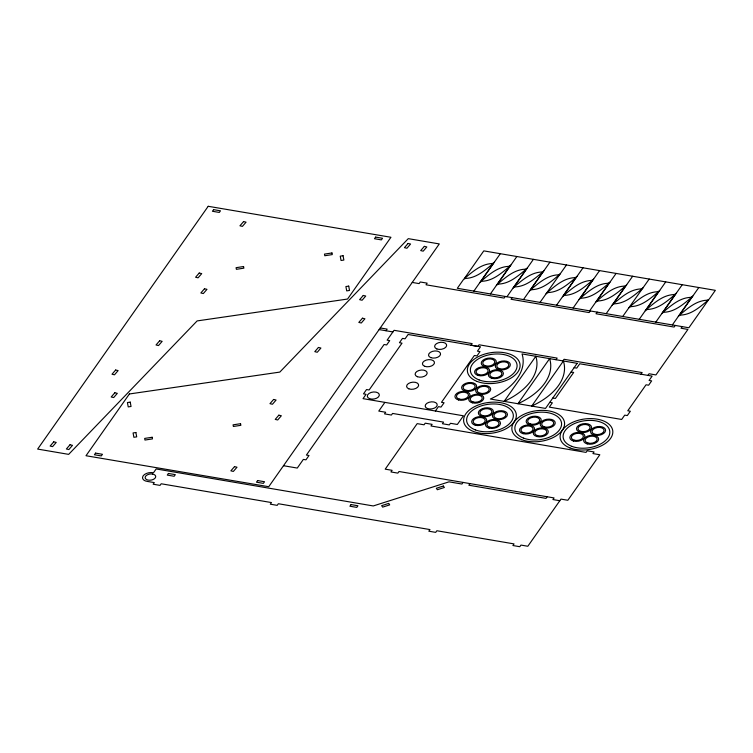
<?xml version="1.0" encoding="UTF-8"?>
<svg xmlns="http://www.w3.org/2000/svg" width="753" height="753" viewBox="0 0 753 753"><rect width="100%" height="100%" fill="white"/><g stroke="black" fill="none" stroke-linecap="round" stroke-linejoin="round"><path stroke-width="1.13" d="M386.016 330.755L387.155 329.127L380.265 327.96M384.868 402.413L378.778 411.082L385.668 412.258L384.529 413.877L391.419 415.054L392.558 413.425L443.564 422.122L442.416 423.741L449.306 424.918L450.454 423.29L457.344 424.466L463.434 415.797L363.04 398.648L366.08 394.308L363.501 393.866L366.542 389.536L369.13 389.979L402.017 343.152L399.438 342.709L402.479 338.379L405.067 338.812L408.107 334.483L480.48 346.813L477.43 351.152L480.019 351.585L476.969 355.924L474.39 355.482L441.493 402.309L444.082 402.751L441.032 407.081L438.444 406.639L435.403 410.978M473.853 291.11L493.347 263.371C485.299 269.969 476.884 277.838 465.891 278.431A3.228 1.883 -7.8 0 0 463.302 279.777L457.316 288.295L688.882 327.762L708.375 300.014C700.318 306.612 691.913 314.481 680.919 315.074A3.228 1.883 -7.8 0 0 678.331 316.42M500.321 253.695L480.828 281.443C488.885 274.845 497.291 266.976 508.284 266.383A3.228 1.883 -7.8 0 0 510.882 265.037M490.401 293.934L509.885 266.186C501.837 272.784 493.422 280.662 482.428 281.245A3.228 1.883 -7.8 0 0 479.84 282.591M516.859 256.519L497.375 284.267C505.423 277.659 513.838 269.79 524.832 269.207A3.228 1.883 -7.8 0 0 527.42 267.852M505.272 296.466L504.134 298.094L426.029 284.785L427.167 283.156L420.278 281.98L419.129 283.608L412.239 282.431M506.938 296.748L526.432 269.009C518.375 275.607 509.96 283.476 498.966 284.069A3.228 1.883 -7.8 0 0 496.378 285.415M533.406 259.333L513.913 287.081C521.961 280.483 530.376 272.614 541.369 272.021A3.228 1.883 -7.8 0 0 543.958 270.675M512.162 297.642L511.023 299.27L589.138 312.58L590.277 310.951M523.476 299.572L542.969 271.824C534.922 278.422 526.507 286.291 515.513 286.884A3.228 1.883 -7.8 0 0 512.925 288.23M549.944 262.157L530.451 289.905C538.508 283.297 546.913 275.429 557.907 274.845A3.228 1.883 -7.8 0 0 560.496 273.49M540.014 302.386L566.482 264.971M556.561 305.21L576.054 277.462C567.997 284.06 559.583 291.929 548.589 292.522A3.228 1.883 -7.8 0 0 546 293.868M583.029 267.795L563.536 295.534C571.583 288.936 579.998 281.067 590.992 280.474A3.228 1.883 -7.8 0 0 593.58 279.128M573.099 308.024L592.592 280.276C584.535 286.884 576.13 294.752 565.136 295.336A3.228 1.883 -7.8 0 0 562.547 296.691M599.567 270.609L580.074 298.357C588.131 291.759 596.536 283.881 607.53 283.297A3.228 1.883 -7.8 0 0 610.118 281.951M463.086 482.428L461.947 484.047L449.014 481.845L373.253 505.95L156.163 468.95L153.49 472.762A7.596 4.424 -7.8 0 0 143.155 475.849A7.596 4.424 -7.8 0 0 147.4 481.431L154.29 482.588L153.151 484.217L160.041 485.393L161.18 483.765L271.457 502.562L270.308 504.181L277.208 505.357L278.346 503.729L429.963 529.575L428.824 531.194L435.714 532.371L436.862 530.743L514.045 543.901L512.906 545.53L519.796 546.706L520.944 545.078L527.834 546.254L560.957 499.107L567.847 500.274L599.821 454.756L592.931 453.579L594.07 451.951L587.18 450.783L586.041 452.402L430.97 425.982L432.118 424.353L425.219 423.177L424.08 424.805L417.19 423.628L385.207 469.157L392.106 470.324L390.958 471.952L397.848 473.129L398.996 471.5L554.057 497.931L552.918 499.55L559.808 500.726M589.637 310.848L609.13 283.1C601.082 289.698 592.667 297.567 581.674 298.16A3.228 1.883 -7.8 0 0 579.085 299.506M616.105 273.433L596.611 301.172C604.668 294.574 613.083 286.705 624.077 286.112A3.228 1.883 -7.8 0 0 626.665 284.766M556.015 359.727L557.154 358.099L479.049 344.789L477.901 346.418L471.011 345.241L472.159 343.613L394.045 330.303L387.117 340.168L389.706 340.61L386.656 344.949L384.077 344.507L306.415 455.057L308.994 455.499L305.953 459.838L303.365 459.396L297.275 468.065L283.495 465.712M469.976 483.595L468.837 485.224L546.029 498.382L547.167 496.754M562.905 360.903L564.044 359.275L642.158 372.584L641.01 374.213M597.167 312.128L596.028 313.756L674.133 327.066L675.272 325.437M606.184 313.662L625.668 285.914C617.62 292.522 609.205 300.391 598.211 300.974A3.228 1.883 -7.8 0 0 595.623 302.329M632.652 276.247L613.158 303.996C621.206 297.397 629.621 289.519 640.615 288.936A3.228 1.883 -7.8 0 0 643.203 287.59M622.722 316.486L649.19 279.071M639.259 319.3L658.753 291.552C650.705 298.16 642.29 306.029 631.296 306.612A3.228 1.883 -7.8 0 0 628.708 307.968M665.727 281.886L646.234 309.634C654.291 303.035 662.696 295.157 673.69 294.574A3.228 1.883 -7.8 0 0 676.288 293.228M655.797 322.124L675.29 294.376C667.243 300.974 658.828 308.843 647.834 309.436A3.228 1.883 -7.8 0 0 645.246 310.782M682.265 284.7L662.781 312.448C670.829 305.85 679.244 297.981 690.237 297.388A3.228 1.883 -7.8 0 0 692.826 296.042M672.344 324.938L691.838 297.19C683.78 303.798 675.366 311.667 664.372 312.25A3.228 1.883 -7.8 0 0 661.783 313.606M698.812 287.524L679.319 315.272C687.367 308.674 695.781 300.795 706.775 300.212A3.228 1.883 -7.8 0 0 709.364 298.866L715.35 290.338L483.784 250.881L464.29 278.629C472.338 272.021 480.753 264.152 491.747 263.569A3.228 1.883 -7.8 0 0 494.335 262.213M647.909 375.389L649.048 373.761L655.938 374.938L687.922 329.419L681.023 328.242L682.171 326.614M559.507 274.638C551.46 281.245 543.045 289.114 532.051 289.698A3.228 1.883 -7.8 0 0 529.463 291.053M546.998 292.719C555.046 286.121 563.46 278.252 574.454 277.659A3.228 1.883 -7.8 0 0 577.043 276.313M642.215 288.738C634.158 295.336 625.752 303.205 614.759 303.798A3.228 1.883 -7.8 0 0 612.161 305.144M629.696 306.81C637.744 300.212 646.159 292.343 657.153 291.75A3.228 1.883 -7.8 0 0 659.741 290.404M379.126 329.579L392.906 331.932M574.134 367.671L576.713 368.113L579.763 363.774L652.126 376.105L649.086 380.444L651.665 380.886L648.625 385.216L646.036 384.783L627.767 410.79L630.346 411.232L627.305 415.571L624.717 415.129L621.677 419.459L549.304 407.128L552.354 402.799L549.765 402.356M571.085 372.01L573.673 372.443L555.403 398.459L552.815 398.017M208.204 206.294L37.65 449.08L68.664 454.37L197.135 320.919L347.547 299.045L390.939 237.27L208.204 206.294M213.57 209.645L212.421 211.273L219.321 212.44L220.46 210.812L213.57 209.645M129.394 393.97L86.002 455.734L268.736 486.711L439.291 243.925L408.277 238.645L279.805 372.095L129.394 393.97M95.565 453.118L94.417 454.746L101.307 455.923L102.455 454.294L95.565 453.118M168.418 473.468L167.279 475.096L174.169 476.273L175.308 474.644L168.418 473.468M375.634 237.091L374.486 238.72L381.385 239.896L382.524 238.268L375.634 237.091M257.62 480.565L256.481 482.193L263.371 483.37L264.519 481.741L257.62 480.565M351.058 504.585L349.91 506.223L356.8 507.39L357.948 505.762L351.058 504.585M535.825 356.291L504.152 401.377A70.123 40.822 -7.8 0 0 535.825 356.291M549.615 358.635L517.942 403.73A70.123 40.822 -7.8 0 0 549.615 358.635M563.395 360.988L531.722 406.074A70.123 40.822 -7.8 0 0 563.395 360.988M577.175 363.332L545.501 408.427L490.372 399.024A70.123 40.822 -7.8 0 0 522.045 353.938L577.175 363.332M53.755 441.842L50.122 446.058L52.597 446.633L56.23 442.425L53.755 441.842M115.642 370.015L112.009 374.232L114.484 374.815L118.127 370.598L115.642 370.015M199.234 273.028L195.601 277.245L198.086 277.829L201.719 273.612L199.234 273.028M243.577 221.589L239.943 225.806L242.428 226.389L246.062 222.173L243.577 221.589M70.01 444.769L66.377 448.986L68.862 449.569L72.495 445.352L70.01 444.769M114.842 392.765L111.199 396.982L113.684 397.565L117.317 393.348L114.842 392.765M159.664 340.761L156.031 344.978L158.516 345.561L162.149 341.344L159.664 340.761M204.496 288.757L200.863 292.973L203.338 293.557L206.971 289.34L204.496 288.757M273.603 399.457L269.969 403.674L272.445 404.257L276.087 400.041L273.603 399.457M318.425 347.453L314.792 351.67L317.277 352.253L320.91 348.037L318.425 347.453M363.257 295.449L359.623 299.666L362.099 300.249L365.742 296.033L363.257 295.449M408.079 243.445L404.446 247.662L406.931 248.245L410.564 244.028L408.079 243.445M234.512 466.625L230.879 470.841L233.364 471.425L236.997 467.208L234.512 466.625M278.855 415.176L275.221 419.393L277.706 419.976L281.34 415.76L278.855 415.176M362.457 318.199L358.814 322.416L361.299 322.999L364.932 318.783L362.457 318.199M424.344 246.372L420.711 250.589L423.186 251.173L426.819 246.956L424.344 246.372M388.67 503.428L381.639 505.658L382.665 507.127L389.687 504.887L388.67 503.428M443.348 486.033L436.326 488.264L437.342 489.732L444.374 487.492L443.348 486.033M243.567 266.534L236.075 267.691L236.386 269.32L243.878 268.172L243.567 266.534M331.969 252.961L324.477 254.109L324.778 255.747L332.271 254.589L331.969 252.961M343.057 255.719L340.243 256.152L341.053 260.491L343.867 260.058L343.057 255.719M348.724 286.112L345.9 286.545L346.709 290.884L349.524 290.451L348.724 286.112M130.231 402.121L127.417 402.554L128.226 406.902L131.041 406.469L130.231 402.121M135.888 432.523L133.074 432.947L133.883 437.295L136.698 436.862L135.888 432.523M152.162 437.267L144.67 438.415L144.971 440.053L152.464 438.895L152.162 437.267M240.555 423.694L233.072 424.843L233.374 426.471L240.866 425.323L240.555 423.694M152.577 474.051L151.259 473.948A5.309 3.087 -7.8 0 0 145.621 476.263A5.309 3.087 -7.8 0 0 147.136 479.802L148.313 480.113A5.309 3.087 -7.8 0 0 155.269 477.901A5.309 3.087 -7.8 0 0 152.577 474.051M478.183 375.474A7.577 4.414 -7.8 0 0 489.638 370.758A7.577 4.414 -7.8 0 0 478.494 367.765A7.577 4.414 -7.8 0 0 478.183 375.474M478.964 374.646A6.062 3.53 -7.8 0 0 488.132 370.871A6.062 3.53 -7.8 0 0 479.209 368.471A6.062 3.53 -7.8 0 0 478.964 374.646M491.944 378.335A7.577 4.414 -7.8 0 0 503.399 373.62A7.577 4.414 -7.8 0 0 492.246 370.617A7.577 4.414 -7.8 0 0 491.944 378.335M492.726 377.507A6.062 3.53 -7.8 0 0 501.893 373.733A6.062 3.53 -7.8 0 0 492.97 371.333A6.062 3.53 -7.8 0 0 492.726 377.507M498.891 369.572A7.577 4.414 -7.8 0 0 510.346 364.847A7.577 4.414 -7.8 0 0 499.192 361.854A7.577 4.414 -7.8 0 0 498.891 369.572M499.672 368.735A6.062 3.53 -7.8 0 0 508.84 364.96A6.062 3.53 -7.8 0 0 499.917 362.57A6.062 3.53 -7.8 0 0 499.672 368.735M481.948 416.409A7.577 4.414 -7.8 0 0 493.403 411.693A7.577 4.414 -7.8 0 0 482.259 408.691A7.577 4.414 -7.8 0 0 481.948 416.409M482.739 415.581A6.062 3.53 -7.8 0 0 491.897 411.806A6.062 3.53 -7.8 0 0 482.984 409.406A6.062 3.53 -7.8 0 0 482.739 415.581M475.284 425.229A7.577 4.414 -7.8 0 0 486.739 420.513A7.577 4.414 -7.8 0 0 475.595 417.51A7.577 4.414 -7.8 0 0 475.284 425.229M476.075 424.4A6.062 3.53 -7.8 0 0 485.233 420.626A6.062 3.53 -7.8 0 0 476.32 418.226A6.062 3.53 -7.8 0 0 476.075 424.4M489.045 428.09A7.577 4.414 -7.8 0 0 500.5 423.374A7.577 4.414 -7.8 0 0 489.356 420.372A7.577 4.414 -7.8 0 0 489.045 428.09M489.836 427.262A6.062 3.53 -7.8 0 0 498.994 423.487A6.062 3.53 -7.8 0 0 490.081 421.087A6.062 3.53 -7.8 0 0 489.836 427.262M495.992 419.317A7.577 4.414 -7.8 0 0 507.447 414.602A7.577 4.414 -7.8 0 0 496.302 411.609A7.577 4.414 -7.8 0 0 495.992 419.317M496.782 418.489A6.062 3.53 -7.8 0 0 505.941 414.715A6.062 3.53 -7.8 0 0 497.027 412.324A6.062 3.53 -7.8 0 0 496.782 418.489M529.754 424.852A7.577 4.414 -7.8 0 0 541.209 420.127A7.577 4.414 -7.8 0 0 530.056 417.134A7.577 4.414 -7.8 0 0 529.754 424.852M530.536 424.024A6.062 3.53 -7.8 0 0 539.694 420.24A6.062 3.53 -7.8 0 0 530.78 417.849A6.062 3.53 -7.8 0 0 530.536 424.024M523.09 433.672A7.577 4.414 -7.8 0 0 534.545 428.946A7.577 4.414 -7.8 0 0 523.391 425.953A7.577 4.414 -7.8 0 0 523.09 433.672M523.872 432.843A6.062 3.53 -7.8 0 0 533.039 429.069A6.062 3.53 -7.8 0 0 524.116 426.669A6.062 3.53 -7.8 0 0 523.872 432.843M536.851 436.533A7.577 4.414 -7.8 0 0 548.306 431.808A7.577 4.414 -7.8 0 0 537.153 428.815A7.577 4.414 -7.8 0 0 536.851 436.533M537.633 435.705A6.062 3.53 -7.8 0 0 546.791 431.93A6.062 3.53 -7.8 0 0 537.877 429.53A6.062 3.53 -7.8 0 0 537.633 435.705M543.798 427.76A7.577 4.414 -7.8 0 0 555.243 423.045A7.577 4.414 -7.8 0 0 544.099 420.042A7.577 4.414 -7.8 0 0 543.798 427.76M544.579 426.932A6.062 3.53 -7.8 0 0 553.737 423.158A6.062 3.53 -7.8 0 0 544.824 420.758A6.062 3.53 -7.8 0 0 544.579 426.932M465.213 391.136A7.577 4.414 -7.8 0 0 476.668 386.421A7.577 4.414 -7.8 0 0 465.523 383.418A7.577 4.414 -7.8 0 0 465.213 391.136M466.003 390.308A6.062 3.53 -7.8 0 0 475.162 386.534A6.062 3.53 -7.8 0 0 466.248 384.134A6.062 3.53 -7.8 0 0 466.003 390.308M458.549 399.956A7.577 4.414 -7.8 0 0 470.004 395.24A7.577 4.414 -7.8 0 0 458.859 392.238A7.577 4.414 -7.8 0 0 458.549 399.956M459.339 399.128A6.062 3.53 -7.8 0 0 468.498 395.353A6.062 3.53 -7.8 0 0 459.584 392.953A6.062 3.53 -7.8 0 0 459.339 399.128M472.31 402.817A7.577 4.414 -7.8 0 0 483.765 398.102A7.577 4.414 -7.8 0 0 472.62 395.099A7.577 4.414 -7.8 0 0 472.31 402.817M473.1 401.989A6.062 3.53 -7.8 0 0 482.259 398.215A6.062 3.53 -7.8 0 0 473.345 395.814A6.062 3.53 -7.8 0 0 473.1 401.989M479.256 394.054A7.577 4.414 -7.8 0 0 490.711 389.329A7.577 4.414 -7.8 0 0 479.567 386.336A7.577 4.414 -7.8 0 0 479.256 394.054M480.047 393.217A6.062 3.53 -7.8 0 0 489.205 389.442A6.062 3.53 -7.8 0 0 480.292 387.051A6.062 3.53 -7.8 0 0 480.047 393.217M484.847 366.655A7.577 4.414 -7.8 0 0 496.302 361.939A7.577 4.414 -7.8 0 0 485.148 358.936A7.577 4.414 -7.8 0 0 484.847 366.655M485.629 365.826A6.062 3.53 -7.8 0 0 494.796 362.052A6.062 3.53 -7.8 0 0 485.873 359.652A6.062 3.53 -7.8 0 0 485.629 365.826M477.186 381.47A26.534 15.446 -7.8 0 0 519.786 367.916A26.534 15.446 -7.8 0 0 484.207 354.239A26.534 15.446 -7.8 0 0 477.186 381.47M479.077 379.917A23.503 13.676 -7.8 0 0 516.812 367.916A23.503 13.676 -7.8 0 0 485.299 355.802A23.503 13.676 -7.8 0 0 479.077 379.917M569.927 447.903A26.534 15.446 -7.8 0 0 612.518 434.349A26.534 15.446 -7.8 0 0 576.949 420.673A26.534 15.446 -7.8 0 0 569.927 447.903M521.678 439.677A26.534 15.446 -7.8 0 0 564.279 426.132A26.534 15.446 -7.8 0 0 528.7 412.446A26.534 15.446 -7.8 0 0 521.678 439.677M571.819 446.35A23.503 13.676 -7.8 0 0 609.544 434.349A23.503 13.676 -7.8 0 0 578.031 422.235A23.503 13.676 -7.8 0 0 571.819 446.35M473.439 431.46A26.534 15.446 -7.8 0 0 516.04 417.906A26.534 15.446 -7.8 0 0 480.461 404.229A26.534 15.446 -7.8 0 0 473.439 431.46M523.57 438.124A23.503 13.676 -7.8 0 0 561.305 426.123A23.503 13.676 -7.8 0 0 529.792 414.009A23.503 13.676 -7.8 0 0 523.57 438.124M475.331 429.907A23.503 13.676 -7.8 0 0 513.057 417.906A23.503 13.676 -7.8 0 0 481.544 405.792A23.503 13.676 -7.8 0 0 475.331 429.907M580.111 432.213A7.577 4.414 -7.8 0 0 591.557 427.488A7.577 4.414 -7.8 0 0 580.412 424.494A7.577 4.414 -7.8 0 0 580.111 432.213M580.892 431.384A6.062 3.53 -7.8 0 0 590.051 427.61A6.062 3.53 -7.8 0 0 581.137 425.21A6.062 3.53 -7.8 0 0 580.892 431.384M573.447 441.032A7.577 4.414 -7.8 0 0 584.893 436.316A7.577 4.414 -7.8 0 0 573.748 433.314A7.577 4.414 -7.8 0 0 573.447 441.032M574.228 440.204A6.062 3.53 -7.8 0 0 583.387 436.429A6.062 3.53 -7.8 0 0 574.473 434.029A6.062 3.53 -7.8 0 0 574.228 440.204M587.208 443.894A7.577 4.414 -7.8 0 0 598.654 439.178A7.577 4.414 -7.8 0 0 587.509 436.175A7.577 4.414 -7.8 0 0 587.208 443.894M587.989 443.065A6.062 3.53 -7.8 0 0 597.148 439.291A6.062 3.53 -7.8 0 0 588.234 436.891A6.062 3.53 -7.8 0 0 587.989 443.065M594.145 435.121A7.577 4.414 -7.8 0 0 605.6 430.405A7.577 4.414 -7.8 0 0 594.456 427.403A7.577 4.414 -7.8 0 0 594.145 435.121M594.936 434.293A6.062 3.53 -7.8 0 0 604.094 430.518A6.062 3.53 -7.8 0 0 595.181 428.118A6.062 3.53 -7.8 0 0 594.936 434.293M430.772 357.628A6.062 3.53 -7.8 0 0 440.505 354.531A6.062 3.53 -7.8 0 0 432.373 351.406A6.062 3.53 -7.8 0 0 430.772 357.628M408.841 388.84A6.062 3.53 -7.8 0 0 418.574 385.743A6.062 3.53 -7.8 0 0 410.441 382.618A6.062 3.53 -7.8 0 0 408.841 388.84M417.369 376.707A6.062 3.53 -7.8 0 0 427.102 373.61A6.062 3.53 -7.8 0 0 418.969 370.476A6.062 3.53 -7.8 0 0 417.369 376.707M424.673 366.297A6.062 3.53 -7.8 0 0 434.415 363.2A6.062 3.53 -7.8 0 0 426.283 360.075A6.062 3.53 -7.8 0 0 424.673 366.297M436.862 348.959A6.062 3.53 -7.8 0 0 446.595 345.862A6.062 3.53 -7.8 0 0 438.462 342.737A6.062 3.53 -7.8 0 0 436.862 348.959M427.431 408.521A6.062 3.53 -7.8 0 0 437.164 405.415A6.062 3.53 -7.8 0 0 429.031 402.29A6.062 3.53 -7.8 0 0 427.431 408.521M369.535 398.648A6.062 3.53 -7.8 0 0 379.277 395.551A6.062 3.53 -7.8 0 0 371.144 392.426A6.062 3.53 -7.8 0 0 369.535 398.648"/></g></svg>
